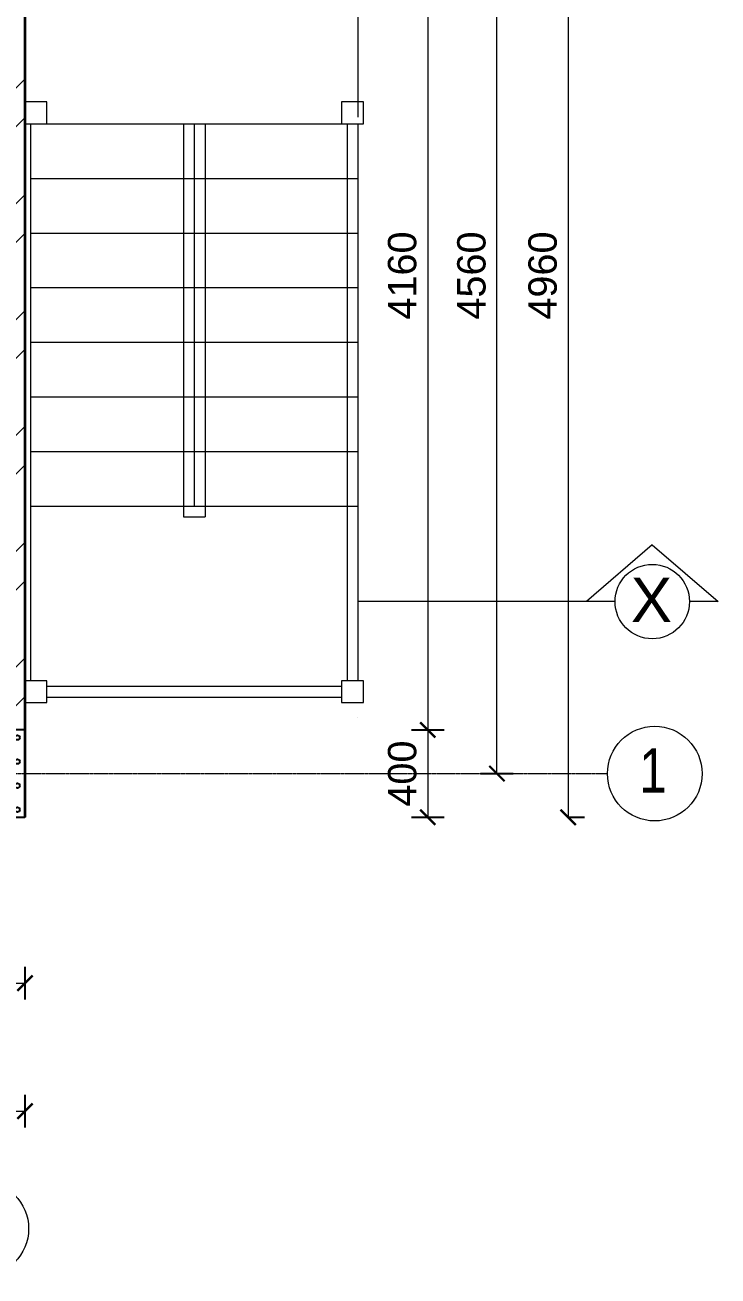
# Model space of a CAD drawing. Header units: millimetres. Extents: x 19543921 to 20171754, y -3528062 to -3222959.
# Drawn here: x 19791105 to 19794280, y -3369948 to -3364220 of the extents above; entities that cross this region are included whole.
import ezdxf

# ---------------------------------------------------------------- set-up
doc = ezdxf.new("R2010")
doc.units = ezdxf.units.MM
doc.header["$MEASUREMENT"] = 0
doc.header["$PDMODE"] = 35
doc.linetypes.add('CENTER', pattern=[2, 1.25, -0.25, 0.25, -0.25])
doc.layers.get('Defpoints').update_dxf_attribs({"color": 169})
for name, color, linetype, lineweight in [('center', 4, 'Continuous', 9), ('Dimension', 4, 'Continuous', 9), ('hatch LOW', 8, 'Continuous', 5), ('Staircase', 6, 'Continuous', 13), ('text', 142, 'Continuous', 9), ('wall', 1, 'Continuous', 35)]:
    doc.layers.add(name, color=color, linetype=linetype, lineweight=lineweight)
doc.styles.add('ARAIL', font='arial.ttf')
doc.styles.add('DIM', font='arial.ttf', dxfattribs={"width": 0.8, "height": 45})
doc.styles.add('ordinary', font='arial.ttf')
doc.dimstyles.new('outer dimension', dxfattribs={"dimtxt": 130, "dimasz": 70, "dimexe": 75, "dimexo": 150, "dimgap": 50, "dimtad": 1, "dimdec": 0, "dimrnd": 5, "dimzin": 12, "dimdsep": 46, "dimtxsty": 'ordinary', "dimblk": 'ARCHTICK', "dimcen": 0.09, "dimclrd": 256, "dimclre": 256, "dimclrt": 256, "dimadec": 0, "dimazin": 3, "dimtfac": 1, "dimtdec": 0, "dimtix": 1, "dimtmove": 1, "dimatfit": 2, "dimldrblk": 'ARCHTICK', "dimfxl": 75, "dimfxlon": 1, "dimtolj": 1, "dimtzin": 12, "dimlwd": -1, "dimarcsym": 0})

# ---------------------------------------------------------------- blocks, each defined once
blk = doc.blocks.new('c-section')
at = {"layer": 'wall'}
for p, q in [((75, 318.1), (325, 318.1)), ((75, 318.1), (75, 218.1)), ((91.8, 300.1), (85.6, 220.9)), ((296.3, 310.9), (103.7, 310.9)), ((314.4, 220.9), (308.2, 300.1)), ((325, 318.1), (325, 218.1)), ((82.4, 218.1), (75, 218.1)), ((325, 218.1), (317.6, 218.1)), ((75, 68.1), (75, 168.1)), ((82.4, 168.1), (75, 168.1)), ((91.8, 86), (85.6, 165.2)), ((314.4, 165.2), (308.2, 86)), ((325, 168.1), (317.6, 168.1)), ((325, 68.1), (325, 168.1)), ((75, 68.1), (325, 68.1)), ((296.3, 75.3), (103.7, 75.3))]:
    blk.add_line(p, q, dxfattribs=at)
at = {"layer": 'wall', "color": 2, "lineweight": -3}
blk.add_lwpolyline([(0, 0), (400, 0), (400, 400), (0, 400)], close=True, dxfattribs=at)
at = {"layer": 'wall', "linetype": 'Continuous', "ltscale": 1000}
for points in [[(68.7, 264.2), (75, 264.2), (75, 135.8), (68.7, 135.8)], [(325, 264.2), (331.3, 264.2), (331.3, 135.8), (325, 135.8)]]:
    blk.add_lwpolyline(points, close=True, dxfattribs=at)
at = {"layer": 'wall', "color": 2, "lineweight": -3}
for centre in [(35, 365), (145, 365), (255, 365), (365, 365), (35, 255), (365, 255), (35, 145), (365, 145), (35, 35), (145, 35), (255, 35), (365, 35)]:
    blk.add_circle(centre, 11, dxfattribs=at)
at = {"layer": 'wall'}
for centre, radius, start, end in [((103.7, 298.9), 12, 90, 174), ((296.3, 298.9), 12, 6, 90), ((82.4, 221.3), 3.2, 270, 354), ((317.6, 221.3), 3.2, 186, 270), ((82.4, 164.9), 3.2, 6, 90), ((317.6, 164.9), 3.2, 90, 174), ((103.7, 87.3), 12, 186, 270), ((296.3, 87.3), 12, 270, 354)]:
    blk.add_arc(centre, radius, start, end, dxfattribs=at)
blk = doc.blocks.new('_ArchTick')
at = {"color": 0, "linetype": 'ByBlock', "const_width": 0.15}
blk.add_lwpolyline([(-0.5, -0.5), (0.5, 0.5)], dxfattribs=at)
blk = doc.blocks.new('*D188')
at = {"layer": 'Defpoints', "color": 0, "linetype": 'Continuous', "ltscale": 1000, "transparency": 16777216}
for p in [(19791104.5, -3363287.2), (19791104.5, -3367447.6), (19792949.7, -3367447.6)]:
    blk.add_point(p, dxfattribs=at)
at = {"layer": 'Dimension', "linetype": 'Continuous', "lineweight": -2, "ltscale": 1000, "transparency": 16777216}
for p, q in [((19792874.7, -3363287.2), (19793024.7, -3363287.2)), ((19792874.7, -3367447.6), (19793024.7, -3367447.6))]:
    blk.add_line(p, q, dxfattribs=at)
at = {"layer": 'Dimension', "ltscale": 1000, "transparency": 16777216}
blk.add_line((19792949.7, -3363287.2), (19792949.7, -3367447.6), dxfattribs=at)
at = {"layer": 'Dimension', "linetype": 'Continuous', "ltscale": 1000, "transparency": 16777216, "xscale": 70, "yscale": 70, "zscale": 70}
for p, rotation in [((19792949.7, -3363287.2), 90), ((19792949.7, -3367447.6), 270)]:
    blk.add_blockref('_ArchTick', p, dxfattribs=dict(at, rotation=rotation))
at = {"layer": 'Dimension', "linetype": 'Continuous', "ltscale": 1000, "transparency": 16777216, "insert": (19792833.3, -3365367.4), "char_height": 130, "attachment_point": 5, "rotation": 90, "style": 'ordinary'}
blk.add_mtext('\\A1;4160', dxfattribs=at)
blk = doc.blocks.new('*D189')
at = {"layer": 'Defpoints', "color": 0, "linetype": 'Continuous', "ltscale": 1000, "transparency": 16777216}
for p in [(19791104.5, -3367447.6), (19791104.5, -3367847.6), (19792949.8, -3367847.6)]:
    blk.add_point(p, dxfattribs=at)
at = {"layer": 'Dimension', "linetype": 'Continuous', "lineweight": -2, "ltscale": 1000, "transparency": 16777216}
for p, q in [((19792874.8, -3367447.6), (19793024.8, -3367447.6)), ((19792874.8, -3367847.6), (19793024.8, -3367847.6))]:
    blk.add_line(p, q, dxfattribs=at)
at = {"layer": 'Dimension', "ltscale": 1000, "transparency": 16777216}
blk.add_line((19792949.8, -3367447.6), (19792949.8, -3367847.6), dxfattribs=at)
at = {"layer": 'Dimension', "linetype": 'Continuous', "ltscale": 1000, "transparency": 16777216, "xscale": 70, "yscale": 70, "zscale": 70}
for p, rotation in [((19792949.8, -3367447.6), 90), ((19792949.8, -3367847.6), 270)]:
    blk.add_blockref('_ArchTick', p, dxfattribs=dict(at, rotation=rotation))
at = {"layer": 'Dimension', "linetype": 'Continuous', "ltscale": 1000, "transparency": 16777216, "insert": (19792833.4, -3367647.6), "char_height": 130, "attachment_point": 5, "rotation": 90, "style": 'ordinary'}
blk.add_mtext('\\A1;400', dxfattribs=at)
blk = doc.blocks.new('*D190')
at = {"layer": 'Defpoints', "color": 0, "linetype": 'Continuous', "ltscale": 1000, "transparency": 16777216}
for p in [(19791104.5, -3363087.2), (19793267, -3363087.2), (19791104.5, -3367647.6)]:
    blk.add_point(p, dxfattribs=at)
at = {"layer": 'Dimension', "linetype": 'Continuous', "lineweight": -2, "ltscale": 1000, "transparency": 16777216}
for p, q in [((19793192, -3363087.2), (19793342, -3363087.2)), ((19793192, -3367647.6), (19793342, -3367647.6))]:
    blk.add_line(p, q, dxfattribs=at)
at = {"layer": 'Dimension', "ltscale": 1000, "transparency": 16777216}
blk.add_line((19793267, -3367647.6), (19793267, -3363087.2), dxfattribs=at)
at = {"layer": 'Dimension', "linetype": 'Continuous', "ltscale": 1000, "transparency": 16777216, "xscale": 70, "yscale": 70, "zscale": 70}
for p, rotation in [((19793267, -3363087.2), 90), ((19793267, -3367647.6), 270)]:
    blk.add_blockref('_ArchTick', p, dxfattribs=dict(at, rotation=rotation))
at = {"layer": 'Dimension', "linetype": 'Continuous', "ltscale": 1000, "transparency": 16777216, "insert": (19793150.6, -3365367.4), "char_height": 130, "attachment_point": 5, "rotation": 90, "style": 'ordinary'}
blk.add_mtext('\\A1;4560', dxfattribs=at)
blk = doc.blocks.new('*D184')
at = {"layer": 'Defpoints', "color": 0, "linetype": 'Continuous', "ltscale": 1000, "transparency": 16777216}
for p in [(19790704.5, -3367847.6), (19791104.5, -3367847.6), (19791104.5, -3368607.4)]:
    blk.add_point(p, dxfattribs=at)
at = {"layer": 'Dimension', "linetype": 'Continuous', "lineweight": -2, "ltscale": 1000, "transparency": 16777216}
for p, q in [((19790704.5, -3368532.4), (19790704.5, -3368682.4)), ((19791104.5, -3368532.4), (19791104.5, -3368682.4))]:
    blk.add_line(p, q, dxfattribs=at)
at = {"layer": 'Dimension', "ltscale": 1000, "transparency": 16777216}
blk.add_line((19790704.5, -3368607.4), (19791104.5, -3368607.4), dxfattribs=at)
at = {"layer": 'Dimension', "linetype": 'Continuous', "ltscale": 1000, "transparency": 16777216, "xscale": 70, "yscale": 70, "zscale": 70, "rotation": 180}
blk.add_blockref('_ArchTick', (19790704.5, -3368607.4), dxfattribs=at)
at = {"layer": 'Dimension', "linetype": 'Continuous', "ltscale": 1000, "transparency": 16777216, "xscale": 70, "yscale": 70, "zscale": 70}
blk.add_blockref('_ArchTick', (19791104.5, -3368607.4), dxfattribs=at)
at = {"layer": 'Dimension', "linetype": 'Continuous', "ltscale": 1000, "transparency": 16777216, "insert": (19790904.5, -3368491), "char_height": 130, "attachment_point": 5, "style": 'ordinary'}
blk.add_mtext('\\A1;400', dxfattribs=at)
blk = doc.blocks.new('*D185')
at = {"layer": 'Defpoints', "color": 0, "linetype": 'Continuous', "ltscale": 1000, "transparency": 16777216}
for p in [(19781734.5, -3367847.6), (19791104.5, -3367847.6), (19791104.5, -3369192.9)]:
    blk.add_point(p, dxfattribs=at)
at = {"layer": 'Dimension', "linetype": 'Continuous', "lineweight": -2, "ltscale": 1000, "transparency": 16777216}
for p, q in [((19781734.5, -3369117.9), (19781734.5, -3369267.9)), ((19791104.5, -3369117.9), (19791104.5, -3369267.9))]:
    blk.add_line(p, q, dxfattribs=at)
at = {"layer": 'Dimension', "ltscale": 1000, "transparency": 16777216}
blk.add_line((19781734.5, -3369192.9), (19791104.5, -3369192.9), dxfattribs=at)
at = {"layer": 'Dimension', "linetype": 'Continuous', "ltscale": 1000, "transparency": 16777216, "xscale": 70, "yscale": 70, "zscale": 70, "rotation": 180}
blk.add_blockref('_ArchTick', (19781734.5, -3369192.9), dxfattribs=at)
at = {"layer": 'Dimension', "linetype": 'Continuous', "ltscale": 1000, "transparency": 16777216, "xscale": 70, "yscale": 70, "zscale": 70}
blk.add_blockref('_ArchTick', (19791104.5, -3369192.9), dxfattribs=at)
at = {"layer": 'Dimension', "linetype": 'Continuous', "ltscale": 1000, "transparency": 16777216, "insert": (19786419.5, -3369076.5), "char_height": 130, "attachment_point": 5, "style": 'ordinary'}
blk.add_mtext('\\A1;9370', dxfattribs=at)
blk = doc.blocks.new('*D247')
at = {"layer": 'Defpoints', "color": 0, "linetype": 'Continuous', "ltscale": 1000, "transparency": 16777216}
for p in [(19791104.5, -3362887.2), (19791104.5, -3367847.6), (19793593.2, -3367847.6)]:
    blk.add_point(p, dxfattribs=at)
at = {"layer": 'Dimension', "lineweight": -2, "ltscale": 1000, "transparency": 16777216}
for p, q in [((19793591.7, -3362887.2), (19793668.2, -3362887.2)), ((19793591.7, -3367847.6), (19793668.2, -3367847.6))]:
    blk.add_line(p, q, dxfattribs=at)
at = {"layer": 'Dimension', "ltscale": 1000, "transparency": 16777216}
blk.add_line((19793593.2, -3362887.2), (19793593.2, -3367847.6), dxfattribs=at)
at = {"layer": 'Dimension', "linetype": 'Continuous', "ltscale": 1000, "transparency": 16777216, "xscale": 70, "yscale": 70, "zscale": 70}
for p, rotation in [((19793593.2, -3362887.2), 90), ((19793593.2, -3367847.6), 270)]:
    blk.add_blockref('_ArchTick', p, dxfattribs=dict(at, rotation=rotation))
at = {"layer": 'Dimension', "linetype": 'Continuous', "ltscale": 1000, "transparency": 16777216, "insert": (19793476.8, -3365367.4), "char_height": 130, "attachment_point": 5, "rotation": 90, "style": 'ordinary'}
blk.add_mtext('\\A1;4960', dxfattribs=at)

msp = doc.modelspace()

# ---------------------------------------------------------------- hatches: boundary and pattern name
at = {"layer": 'hatch LOW', "linetype": 'Continuous', "ltscale": 1000}
h = msp.add_hatch(dxfattribs=at)
h.set_pattern_fill('ANSI32', color=0, scale=1000)
h.set_pattern_definition([(45, (-230, 0), (-265.165043, 265.165043), []), (45, (-53.22, 0), (-265.165043, 265.165043), [])])
h.paths.add_polyline_path([(19791104.5, -3363287.2), (19790874.5, -3363287.2), (19790874.5, -3367447.6), (19791104.5, -3367447.6)])

# ---------------------------------------------------------------- linework, layer by layer
at = {"layer": 'center', "color": 251, "linetype": 'CENTER', "ltscale": 5}
msp.add_line((19779910.4, -3367647.6), (19793773.2, -3367647.6), dxfattribs=at)
at = {"layer": 'Staircase', "ltscale": 7}
for p, q in [((19792630.2, -3363147.9), (19792630.2, -3364642.6)), ((19791129.6, -3364672.6), (19791880.2, -3364672.6)), ((19791129.6, -3364672.6), (19791129.6, -3367222.6)), ((19791830.2, -3364672.6), (19791830.2, -3366472.6)), ((19791880.2, -3364672.6), (19791880.2, -3366422.6)), ((19791880.2, -3364672.6), (19791880.2, -3366422.6)), ((19791880.2, -3364672.6), (19792630.2, -3364672.6)), ((19791930.2, -3364672.6), (19791930.2, -3366472.6)), ((19792580.2, -3364672.6), (19792580.2, -3367222.6)), ((19792630.2, -3364672.6), (19792630.2, -3367222.6)), ((19791129.6, -3364922.6), (19791880.2, -3364922.6)), ((19791880.2, -3364922.6), (19792630.2, -3364922.6)), ((19791129.6, -3365172.6), (19791880.2, -3365172.6)), ((19791880.2, -3365172.6), (19792630.2, -3365172.6)), ((19791129.6, -3365422.6), (19791880.2, -3365422.6)), ((19791880.2, -3365422.6), (19792630.2, -3365422.6)), ((19791129.6, -3365672.6), (19791880.2, -3365672.6)), ((19791880.2, -3365672.6), (19792630.2, -3365672.6)), ((19791129.6, -3365922.6), (19791880.2, -3365922.6)), ((19791880.2, -3365922.6), (19792630.2, -3365922.6)), ((19791129.6, -3366172.6), (19791880.2, -3366172.6)), ((19791880.2, -3366172.6), (19792630.2, -3366172.6)), ((19791129.6, -3366422.6), (19791880.2, -3366422.6)), ((19791129.6, -3366422.6), (19791880.2, -3366422.6)), ((19791880.2, -3366422.6), (19792630.2, -3366422.6)), ((19791830.2, -3366472.6), (19791930.2, -3366472.6)), ((19791204.5, -3367247.6), (19792555.2, -3367247.6)), ((19791204.5, -3367297.6), (19792555.2, -3367297.6)), ((19792630.2, -3367322.6), (19792630.2, -3367322.6)), ((19792630.2, -3367392.6), (19792630.2, -3367392.6))]:
    msp.add_line(p, q, dxfattribs=at)
for points in [[(19791104.5, -3364672.6), (19791204.5, -3364672.6), (19791204.5, -3364572.6), (19791104.5, -3364572.6)], [(19792555.2, -3364672.6), (19792655.2, -3364672.6), (19792655.2, -3364572.6), (19792555.2, -3364572.6)], [(19791104.5, -3367322.6), (19791204.5, -3367322.6), (19791204.5, -3367222.6), (19791104.5, -3367222.6)], [(19792555.2, -3367322.6), (19792655.2, -3367322.6), (19792655.2, -3367222.6), (19792555.2, -3367222.6)]]:
    msp.add_lwpolyline(points, close=True, dxfattribs=at)
at = {"layer": 'text'}
for p, q in [((19793978.6, -3366599.8), (19793677.4, -3366860.1)), ((19793978.6, -3366599.8), (19794279.8, -3366860.1)), ((19793808.2, -3366860.1), (19792630.2, -3366860.1)), ((19794279.8, -3366860.1), (19794149, -3366860.1))]:
    msp.add_line(p, q, dxfattribs=at)
for centre, radius in [((19793978.6, -3366860.1), 170.4), ((19793990, -3367647.6), 216.8), ((19790904.5, -3369730.9), 216.8)]:
    msp.add_circle(centre, radius, dxfattribs=at)
at = {"layer": 'wall', "ltscale": 7}
for p, q in [((19791104.5, -3363287.2), (19791104.5, -3364692.6)), ((19791104.5, -3364692.6), (19791104.5, -3367847.6))]:
    msp.add_line(p, q, dxfattribs=at)

# ---------------------------------------------------------------- block references
at = {"layer": 'wall', "linetype": 'Continuous'}
msp.add_blockref('c-section', (19790704.5, -3367847.6), dxfattribs=at)

# ---------------------------------------------------------------- texts
at = {"layer": 'text', "linetype": 'Continuous', "ltscale": 1000, "insert": (19793880.2, -3366751), "char_height": 203.2, "width": 152.229, "attachment_point": 1, "style": 'ARAIL'}
msp.add_mtext('X', dxfattribs=at)
at = {"layer": 'text', "style": 'DIM', "width": 0.8}
msp.add_attdef('1', (19793919, -3367734.8), 'A', height=203.2, dxfattribs=at)

# ---------------------------------------------------------------- dimensions: what is measured, and where the dimension line sits
at = {"layer": 'Dimension', "linetype": 'Continuous', "ltscale": 1000}
dim = msp.add_linear_dim(base=(19793593.2, -3367847.6), p1=(19791104.5, -3362887.2), p2=(19791104.5, -3367847.6), angle=90, dimstyle='outer dimension', override={"dimfxl": 1.5, "dimarcsym": 1}, dxfattribs=at)
dim.commit()
dim.dimension.update_dxf_attribs({"geometry": '*D247', "text_midpoint": (19793476.8, -3365367.4)})
for base, p1, p2, picture, middle in [((19793267, -3363087.2), (19791104.5, -3367647.6), (19791104.5, -3363087.2), '*D190', (19793150.6, -3365367.4)), ((19792949.7, -3367447.6), (19791104.5, -3363287.2), (19791104.5, -3367447.6), '*D188', (19792833.3, -3365367.4)), ((19792949.8, -3367847.6), (19791104.5, -3367447.6), (19791104.5, -3367847.6), '*D189', (19792833.4, -3367647.6))]:
    dim = msp.add_linear_dim(base=base, p1=p1, p2=p2, angle=90, dimstyle='outer dimension', dxfattribs=at)
    dim.commit()
    dim.dimension.update_dxf_attribs({"geometry": picture, "text_midpoint": middle})
for base, p1, picture, middle in [((19791104.5, -3369192.9), (19781734.5, -3367847.6), '*D185', (19786419.5, -3369076.5)), ((19791104.5, -3368607.4), (19790704.5, -3367847.6), '*D184', (19790904.5, -3368491))]:
    dim = msp.add_linear_dim(base=base, p1=p1, p2=(19791104.5, -3367847.6), dimstyle='outer dimension', dxfattribs=at)
    dim.commit()
    dim.dimension.update_dxf_attribs({"geometry": picture, "text_midpoint": middle})

doc.saveas('drawing.dxf')
